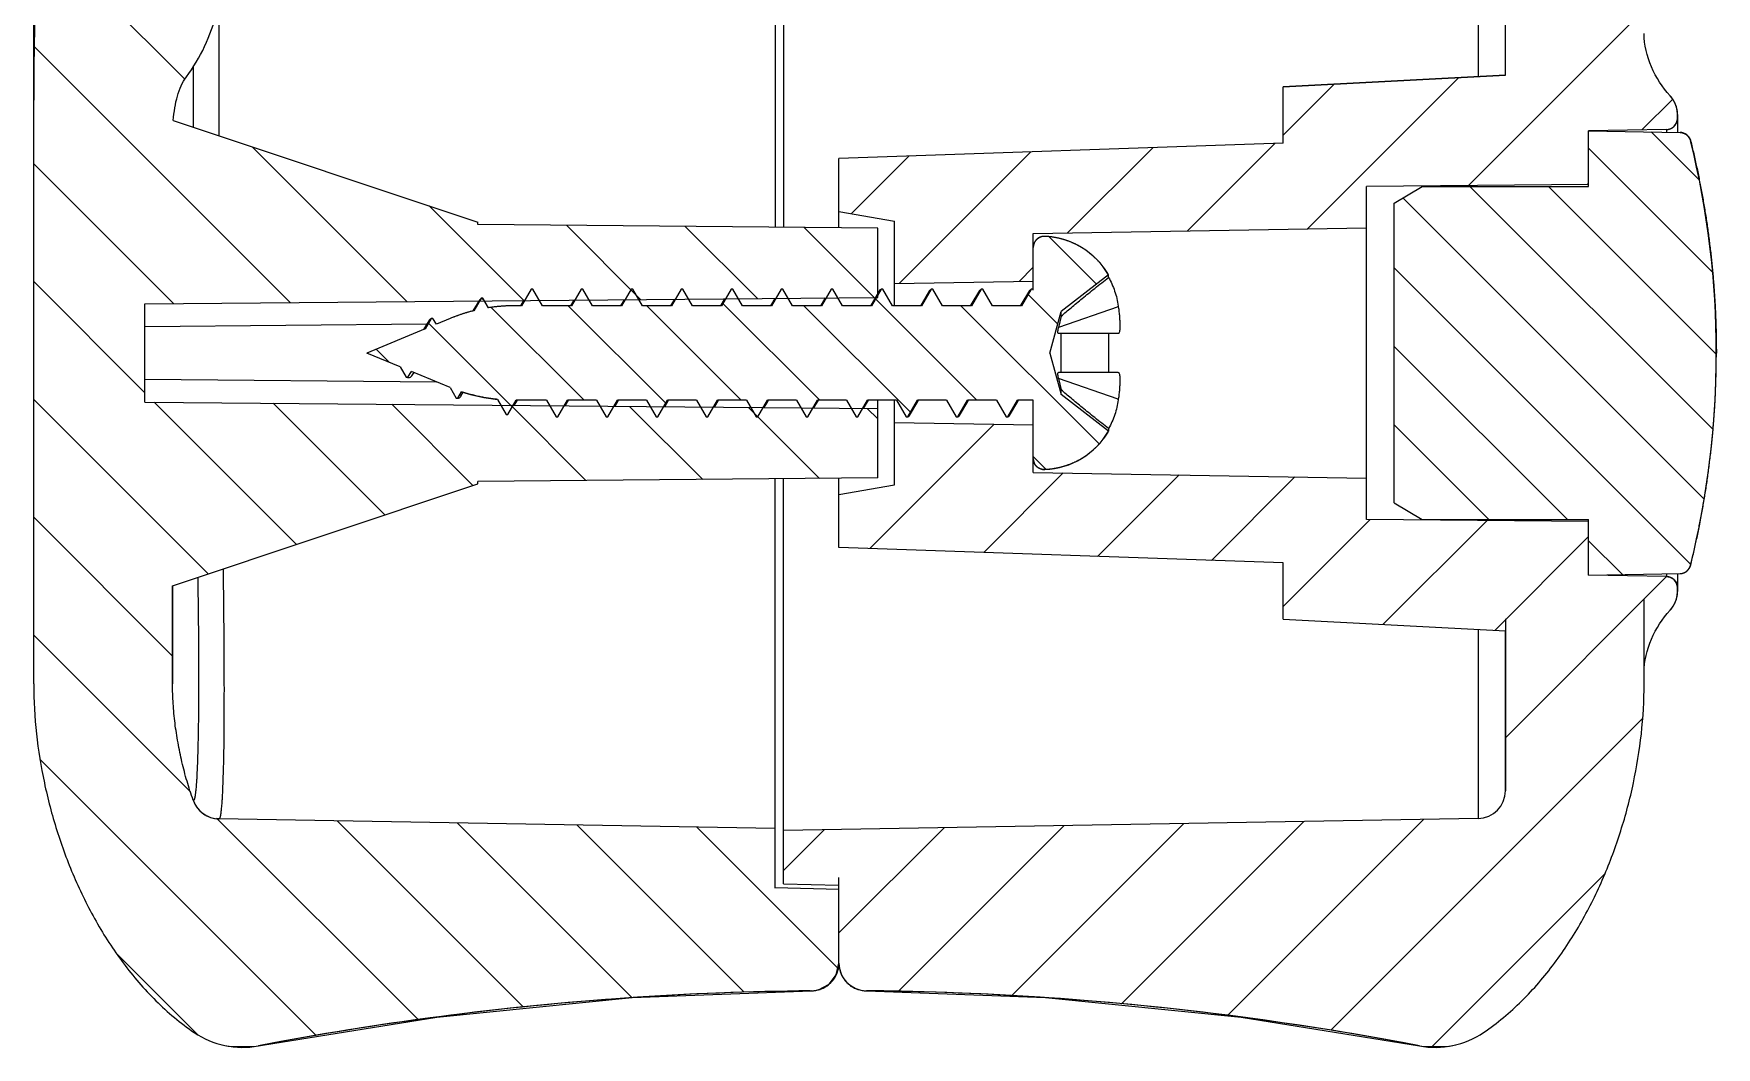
# Model space of a CAD drawing. Header units: millimetres. Extents: x 3219 to 3653, y 1046 to 1347.
# Drawn here: x 3364.43 to 3394.73, y 1162.53 to 1180.78 of the extents above; entities that cross this region are included whole.
import ezdxf

# ---------------------------------------------------------------- set-up
doc = ezdxf.new("R2010")
doc.units = ezdxf.units.MM

msp = doc.modelspace()

# ---------------------------------------------------------------- linework, layer by layer
at = {"color": 7, "linetype": 'Continuous'}
for p, q in [((3364.433, 1175.551), (3364.433, 1311.011)), ((3390.933, 1180.031), (3390.933, 1304.344)), ((3377.783, 1205.621), (3377.783, 1177.297)), ((3377.933, 1205.622), (3377.933, 1177.296)), ((3390.441, 1187.852), (3390.441, 1180.005)), ((3390.933, 1180.031), (3390.933, 1186.561)), ((3364.433, 1169.072), (3364.433, 1183.051)), ((3367.765, 1181.286), (3367.765, 1178.946)), ((3367.302, 1180.201), (3367.302, 1180.001)), ((3367.302, 1180.001), (3367.302, 1179.101)), ((3390.933, 1180.031), (3386.933, 1179.821)), ((3386.933, 1179.821), (3390.933, 1180.031)), ((3364.433, 1169.072), (3364.433, 1179.584)), ((3386.933, 1178.81), (3386.933, 1179.821)), ((3386.933, 1178.81), (3386.933, 1179.821)), ((3394.033, 1179.324), (3394.033, 1179.002)), ((3394.033, 1179.255), (3394.033, 1179.324)), ((3366.947, 1179.22), (3372.433, 1177.384)), ((3366.947, 1179.22), (3372.433, 1177.384)), ((3393.836, 1179.055), (3392.433, 1179.031)), ((3393.836, 1179.055), (3392.433, 1179.031)), ((3392.433, 1178.031), (3392.433, 1179.031)), ((3392.433, 1179.031), (3394.079, 1179.002)), ((3392.433, 1178.066), (3392.433, 1179.031)), ((3392.433, 1178.031), (3392.433, 1179.031)), ((3392.433, 1179.031), (3394.079, 1179.002)), ((3393.836, 1179.055), (3393.836, 1179.006)), ((3386.933, 1178.81), (3378.933, 1178.531)), ((3386.933, 1178.81), (3378.933, 1178.531)), ((3378.933, 1177.287), (3378.933, 1178.531)), ((3378.933, 1177.581), (3378.933, 1178.531)), ((3392.433, 1178.066), (3388.433, 1178.031)), ((3392.433, 1178.066), (3388.433, 1178.031)), ((3388.433, 1172.031), (3388.433, 1178.031)), ((3388.433, 1177.286), (3388.433, 1178.031)), ((3388.933, 1177.731), (3389.433, 1178.031)), ((3388.933, 1177.731), (3389.433, 1178.031)), ((3389.433, 1178.031), (3392.433, 1178.031)), ((3389.433, 1178.031), (3392.433, 1178.031)), ((3378.933, 1177.581), (3379.933, 1177.405)), ((3378.933, 1177.581), (3379.933, 1177.405)), ((3388.933, 1172.331), (3388.933, 1177.731)), ((3388.933, 1172.331), (3388.933, 1177.731)), ((3372.433, 1177.344), (3372.433, 1177.384)), ((3372.433, 1177.344), (3372.433, 1177.384)), ((3379.633, 1177.281), (3372.433, 1177.344)), ((3379.633, 1177.281), (3372.433, 1177.344)), ((3379.633, 1176.031), (3379.633, 1177.281)), ((3379.633, 1176.031), (3379.633, 1177.281)), ((3379.933, 1175.881), (3379.933, 1177.405)), ((3379.933, 1176.281), (3379.933, 1177.405)), ((3382.433, 1177.181), (3388.433, 1177.286)), ((3382.433, 1177.181), (3388.433, 1177.286)), ((3382.433, 1176.164), (3382.433, 1177.181)), ((3382.433, 1176.325), (3382.433, 1177.181)), ((3382.433, 1176.164), (3382.433, 1176.931)), ((3379.933, 1176.281), (3382.433, 1176.325)), ((3379.933, 1176.281), (3382.433, 1176.325)), ((3383.789, 1176.437), (3382.934, 1175.781)), ((3383.789, 1176.437), (3382.934, 1175.781)), ((3383.789, 1176.393), (3383.789, 1176.437)), ((3366.433, 1175.916), (3379.633, 1176.031)), ((3366.433, 1175.916), (3379.633, 1176.031)), ((3372.464, 1175.992), (3372.343, 1175.788)), ((3372.493, 1176.021), (3372.361, 1175.793)), ((3372.493, 1176.021), (3372.361, 1175.793)), ((3372.523, 1176.021), (3372.493, 1176.021)), ((3372.523, 1176.021), (3372.493, 1176.021)), ((3372.624, 1175.846), (3372.523, 1176.021)), ((3372.624, 1175.846), (3372.523, 1176.021)), ((3373.256, 1175.975), (3373.2, 1175.881)), ((3373.393, 1176.18), (3373.22, 1175.881)), ((3373.393, 1176.18), (3373.22, 1175.881)), ((3373.423, 1176.18), (3373.393, 1176.18)), ((3373.423, 1176.18), (3373.393, 1176.18)), ((3373.595, 1175.881), (3373.423, 1176.18)), ((3373.595, 1175.881), (3373.423, 1176.18)), ((3374.16, 1175.983), (3374.099, 1175.881)), ((3374.293, 1176.181), (3374.119, 1175.881)), ((3374.293, 1176.181), (3374.119, 1175.881)), ((3374.323, 1176.181), (3374.293, 1176.181)), ((3374.323, 1176.181), (3374.293, 1176.181)), ((3374.496, 1175.881), (3374.323, 1176.181)), ((3374.496, 1175.881), (3374.323, 1176.181)), ((3375.065, 1175.991), (3374.999, 1175.881)), ((3375.193, 1176.181), (3375.019, 1175.881)), ((3375.193, 1176.181), (3375.019, 1175.881)), ((3375.223, 1176.181), (3375.193, 1176.181)), ((3375.223, 1176.181), (3375.193, 1176.181)), ((3375.396, 1175.881), (3375.223, 1176.181)), ((3375.396, 1175.881), (3375.223, 1176.181)), ((3375.97, 1175.999), (3375.899, 1175.881)), ((3376.093, 1176.181), (3375.919, 1175.881)), ((3376.093, 1176.181), (3375.919, 1175.881)), ((3376.123, 1176.181), (3376.093, 1176.181)), ((3376.123, 1176.181), (3376.093, 1176.181)), ((3376.296, 1175.881), (3376.123, 1176.181)), ((3376.296, 1175.881), (3376.123, 1176.181)), ((3376.874, 1176.007), (3376.799, 1175.881)), ((3376.993, 1176.181), (3376.819, 1175.881)), ((3376.993, 1176.181), (3376.819, 1175.881)), ((3377.023, 1176.181), (3376.993, 1176.181)), ((3377.023, 1176.181), (3376.993, 1176.181)), ((3377.196, 1175.881), (3377.023, 1176.181)), ((3377.196, 1175.881), (3377.023, 1176.181)), ((3377.779, 1176.015), (3377.699, 1175.881)), ((3377.893, 1176.181), (3377.719, 1175.881)), ((3377.893, 1176.181), (3377.719, 1175.881)), ((3377.923, 1176.181), (3377.893, 1176.181)), ((3377.923, 1176.181), (3377.893, 1176.181)), ((3378.096, 1175.881), (3377.923, 1176.181)), ((3378.096, 1175.881), (3377.923, 1176.181)), ((3378.793, 1176.181), (3378.619, 1175.881)), ((3378.793, 1176.181), (3378.619, 1175.881)), ((3378.684, 1176.023), (3378.629, 1175.93)), ((3378.823, 1176.181), (3378.793, 1176.181)), ((3378.823, 1176.181), (3378.793, 1176.181)), ((3378.996, 1175.881), (3378.823, 1176.181)), ((3378.996, 1175.881), (3378.823, 1176.181)), ((3379.693, 1176.181), (3379.519, 1175.881)), ((3379.693, 1176.181), (3379.519, 1175.881)), ((3379.662, 1176.155), (3379.529, 1175.93)), ((3379.723, 1176.181), (3379.693, 1176.181)), ((3379.723, 1176.181), (3379.693, 1176.181)), ((3379.896, 1175.881), (3379.723, 1176.181)), ((3379.896, 1175.881), (3379.723, 1176.181)), ((3380.593, 1176.181), (3380.419, 1175.881)), ((3380.593, 1176.181), (3380.419, 1175.881)), ((3380.562, 1176.155), (3380.429, 1175.93)), ((3380.562, 1176.155), (3380.593, 1176.181)), ((3380.623, 1176.181), (3380.593, 1176.181)), ((3380.623, 1176.181), (3380.593, 1176.181)), ((3380.796, 1175.881), (3380.623, 1176.181)), ((3380.796, 1175.881), (3380.623, 1176.181)), ((3381.493, 1176.181), (3381.319, 1175.881)), ((3381.493, 1176.181), (3381.319, 1175.881)), ((3381.462, 1176.155), (3381.329, 1175.93)), ((3381.462, 1176.155), (3381.493, 1176.181)), ((3381.523, 1176.181), (3381.493, 1176.181)), ((3381.523, 1176.181), (3381.493, 1176.181)), ((3381.696, 1175.881), (3381.523, 1176.181)), ((3381.696, 1175.881), (3381.523, 1176.181)), ((3382.393, 1176.181), (3382.219, 1175.881)), ((3382.393, 1176.181), (3382.219, 1175.881)), ((3382.362, 1176.155), (3382.229, 1175.93)), ((3382.362, 1176.155), (3382.393, 1176.181)), ((3382.423, 1176.181), (3382.393, 1176.181)), ((3382.423, 1176.181), (3382.393, 1176.181)), ((3382.433, 1176.164), (3382.423, 1176.181)), ((3382.433, 1176.164), (3382.423, 1176.181)), ((3366.433, 1174.146), (3366.433, 1175.916)), ((3366.433, 1174.146), (3366.433, 1175.916)), ((3371.593, 1175.655), (3371.483, 1175.466)), ((3371.593, 1175.655), (3371.483, 1175.466)), ((3371.623, 1175.655), (3371.593, 1175.655)), ((3371.623, 1175.655), (3371.593, 1175.655)), ((3371.684, 1175.549), (3371.623, 1175.655)), ((3371.684, 1175.549), (3371.623, 1175.655)), ((3371.933, 1175.653), (3371.684, 1175.549)), ((3371.933, 1175.653), (3371.684, 1175.549)), ((3373.22, 1175.881), (3373.081, 1175.881)), ((3373.22, 1175.881), (3373.081, 1175.881)), ((3374.119, 1175.881), (3373.595, 1175.881)), ((3374.119, 1175.881), (3373.595, 1175.881)), ((3375.019, 1175.881), (3374.496, 1175.881)), ((3375.019, 1175.881), (3374.496, 1175.881)), ((3375.919, 1175.881), (3375.396, 1175.881)), ((3375.919, 1175.881), (3375.396, 1175.881)), ((3376.819, 1175.881), (3376.296, 1175.881)), ((3376.819, 1175.881), (3376.296, 1175.881)), ((3377.719, 1175.881), (3377.196, 1175.881)), ((3377.719, 1175.881), (3377.196, 1175.881)), ((3378.619, 1175.881), (3378.096, 1175.881)), ((3378.619, 1175.881), (3378.096, 1175.881)), ((3378.629, 1175.93), (3378.599, 1175.881)), ((3379.519, 1175.881), (3378.996, 1175.881)), ((3379.519, 1175.881), (3378.996, 1175.881)), ((3379.529, 1175.93), (3379.499, 1175.881)), ((3380.419, 1175.881), (3379.896, 1175.881)), ((3380.419, 1175.881), (3379.896, 1175.881)), ((3380.429, 1175.93), (3380.399, 1175.881)), ((3381.319, 1175.881), (3380.796, 1175.881)), ((3381.319, 1175.881), (3380.796, 1175.881)), ((3381.329, 1175.93), (3381.299, 1175.881)), ((3382.219, 1175.881), (3381.696, 1175.881)), ((3382.219, 1175.881), (3381.696, 1175.881)), ((3382.229, 1175.93), (3382.199, 1175.881)), ((3382.733, 1175.031), (3382.934, 1175.781)), ((3382.733, 1175.031), (3382.934, 1175.781)), ((3383.964, 1175.864), (3382.887, 1175.489)), ((3382.934, 1175.694), (3382.887, 1175.489)), ((3382.934, 1175.694), (3382.934, 1175.781)), ((3371.512, 1175.549), (3366.433, 1175.504)), ((3371.483, 1175.466), (3370.433, 1175.031)), ((3371.483, 1175.466), (3370.433, 1175.031)), ((3371.501, 1175.531), (3371.453, 1175.454)), ((3371.549, 1175.61), (3371.501, 1175.531)), ((3383.964, 1175.381), (3382.887, 1175.381)), ((3382.934, 1174.681), (3382.934, 1175.381)), ((3383.789, 1175.381), (3383.789, 1174.681)), ((3371.033, 1174.782), (3370.433, 1175.031)), ((3371.033, 1174.782), (3370.433, 1175.031)), ((3371.033, 1174.782), (3371.143, 1174.593)), ((3371.033, 1174.782), (3371.143, 1174.593)), ((3382.733, 1175.031), (3382.934, 1174.281)), ((3382.733, 1175.031), (3382.934, 1174.281)), ((3366.433, 1174.558), (3371.686, 1174.512)), ((3371.143, 1174.593), (3371.162, 1174.589)), ((3371.143, 1174.593), (3371.173, 1174.593)), ((3371.143, 1174.593), (3371.173, 1174.593)), ((3371.162, 1174.589), (3371.192, 1174.589)), ((3371.173, 1174.593), (3371.234, 1174.699)), ((3371.173, 1174.593), (3371.234, 1174.699)), ((3371.173, 1174.593), (3371.192, 1174.589)), ((3371.933, 1174.409), (3371.234, 1174.699)), ((3371.933, 1174.409), (3371.234, 1174.699)), ((3371.255, 1174.635), (3371.285, 1174.678)), ((3383.964, 1174.681), (3382.887, 1174.681)), ((3383.964, 1174.198), (3382.887, 1174.573)), ((3382.887, 1174.573), (3382.934, 1174.368)), ((3366.433, 1174.146), (3379.633, 1174.031)), ((3366.433, 1174.146), (3379.633, 1174.031)), ((3371.933, 1174.409), (3372.043, 1174.22)), ((3371.933, 1174.409), (3372.043, 1174.22)), ((3372.043, 1174.22), (3372.053, 1174.218)), ((3372.043, 1174.22), (3372.073, 1174.22)), ((3372.043, 1174.22), (3372.073, 1174.22)), ((3372.053, 1174.218), (3372.083, 1174.218)), ((3372.073, 1174.22), (3372.138, 1174.333)), ((3372.073, 1174.22), (3372.138, 1174.333)), ((3372.073, 1174.22), (3372.083, 1174.218)), ((3372.123, 1174.251), (3372.169, 1174.325)), ((3372.787, 1174.195), (3372.943, 1173.926)), ((3372.787, 1174.195), (3372.943, 1173.926)), ((3372.973, 1173.926), (3373.12, 1174.181)), ((3372.973, 1173.926), (3373.12, 1174.181)), ((3373.088, 1174.088), (3373.144, 1174.181)), ((3373.669, 1174.181), (3373.12, 1174.181)), ((3373.669, 1174.181), (3373.12, 1174.181)), ((3373.669, 1174.181), (3373.843, 1173.881)), ((3373.669, 1174.181), (3373.843, 1173.881)), ((3373.873, 1173.881), (3374.046, 1174.181)), ((3373.873, 1173.881), (3374.046, 1174.181)), ((3374.006, 1174.08), (3374.066, 1174.181)), ((3374.569, 1174.181), (3374.046, 1174.181)), ((3374.569, 1174.181), (3374.046, 1174.181)), ((3374.569, 1174.181), (3374.743, 1173.881)), ((3374.569, 1174.181), (3374.743, 1173.881)), ((3374.773, 1173.881), (3374.946, 1174.181)), ((3374.773, 1173.881), (3374.946, 1174.181)), ((3374.901, 1174.072), (3374.966, 1174.181)), ((3375.469, 1174.181), (3374.946, 1174.181)), ((3375.469, 1174.181), (3374.946, 1174.181)), ((3375.469, 1174.181), (3375.643, 1173.881)), ((3375.469, 1174.181), (3375.643, 1173.881)), ((3375.673, 1173.881), (3375.846, 1174.181)), ((3375.673, 1173.881), (3375.846, 1174.181)), ((3375.796, 1174.064), (3375.866, 1174.181)), ((3376.369, 1174.181), (3375.846, 1174.181)), ((3376.369, 1174.181), (3375.846, 1174.181)), ((3376.369, 1174.181), (3376.543, 1173.881)), ((3376.369, 1174.181), (3376.543, 1173.881)), ((3376.573, 1173.881), (3376.746, 1174.181)), ((3376.573, 1173.881), (3376.746, 1174.181)), ((3376.692, 1174.057), (3376.766, 1174.181)), ((3377.269, 1174.181), (3376.746, 1174.181)), ((3377.269, 1174.181), (3376.746, 1174.181)), ((3377.269, 1174.181), (3377.443, 1173.881)), ((3377.269, 1174.181), (3377.443, 1173.881)), ((3377.473, 1173.881), (3377.646, 1174.181)), ((3377.473, 1173.881), (3377.646, 1174.181)), ((3377.587, 1174.049), (3377.635, 1174.13)), ((3377.635, 1174.13), (3377.666, 1174.181)), ((3378.169, 1174.181), (3377.646, 1174.181)), ((3378.169, 1174.181), (3377.646, 1174.181)), ((3378.169, 1174.181), (3378.343, 1173.881)), ((3378.169, 1174.181), (3378.343, 1173.881)), ((3378.373, 1173.881), (3378.546, 1174.181)), ((3378.373, 1173.881), (3378.546, 1174.181)), ((3378.483, 1174.041), (3378.566, 1174.181)), ((3379.069, 1174.181), (3378.546, 1174.181)), ((3379.069, 1174.181), (3378.546, 1174.181)), ((3379.069, 1174.181), (3379.243, 1173.881)), ((3379.069, 1174.181), (3379.243, 1173.881)), ((3379.273, 1173.881), (3379.446, 1174.181)), ((3379.273, 1173.881), (3379.446, 1174.181)), ((3379.378, 1174.033), (3379.466, 1174.181)), ((3379.969, 1174.181), (3379.446, 1174.181)), ((3379.969, 1174.181), (3379.446, 1174.181)), ((3379.633, 1172.781), (3379.633, 1174.181)), ((3379.933, 1172.657), (3379.933, 1174.181)), ((3379.969, 1174.181), (3380.143, 1173.881)), ((3379.969, 1174.181), (3380.143, 1173.881)), ((3380.173, 1173.881), (3380.346, 1174.181)), ((3380.173, 1173.881), (3380.346, 1174.181)), ((3380.203, 1173.907), (3380.335, 1174.13)), ((3380.335, 1174.13), (3380.366, 1174.181)), ((3380.869, 1174.181), (3380.346, 1174.181)), ((3380.869, 1174.181), (3380.346, 1174.181)), ((3380.869, 1174.181), (3381.043, 1173.881)), ((3380.869, 1174.181), (3381.043, 1173.881)), ((3381.073, 1173.881), (3381.246, 1174.181)), ((3381.073, 1173.881), (3381.246, 1174.181)), ((3381.103, 1173.907), (3381.235, 1174.13)), ((3381.235, 1174.13), (3381.266, 1174.181)), ((3381.769, 1174.181), (3381.246, 1174.181)), ((3381.769, 1174.181), (3381.246, 1174.181)), ((3381.769, 1174.181), (3381.943, 1173.881)), ((3381.769, 1174.181), (3381.943, 1173.881)), ((3381.973, 1173.881), (3382.146, 1174.181)), ((3381.973, 1173.881), (3382.146, 1174.181)), ((3382.003, 1173.907), (3382.135, 1174.13)), ((3382.135, 1174.13), (3382.166, 1174.181)), ((3382.433, 1174.181), (3382.146, 1174.181)), ((3382.433, 1174.181), (3382.146, 1174.181)), ((3382.433, 1172.881), (3382.433, 1174.181)), ((3382.433, 1173.131), (3382.433, 1174.181)), ((3382.934, 1174.281), (3382.934, 1174.368)), ((3383.789, 1173.625), (3382.934, 1174.281)), ((3383.789, 1173.625), (3382.934, 1174.281)), ((3372.943, 1173.926), (3372.973, 1173.926)), ((3372.943, 1173.926), (3372.973, 1173.926)), ((3373.843, 1173.881), (3373.873, 1173.881)), ((3373.843, 1173.881), (3373.873, 1173.881)), ((3374.743, 1173.881), (3374.773, 1173.881)), ((3374.743, 1173.881), (3374.773, 1173.881)), ((3375.643, 1173.881), (3375.673, 1173.881)), ((3375.643, 1173.881), (3375.673, 1173.881)), ((3376.543, 1173.881), (3376.573, 1173.881)), ((3376.543, 1173.881), (3376.573, 1173.881)), ((3377.443, 1173.881), (3377.473, 1173.881)), ((3377.443, 1173.881), (3377.473, 1173.881)), ((3378.343, 1173.881), (3378.373, 1173.881)), ((3378.343, 1173.881), (3378.373, 1173.881)), ((3379.243, 1173.881), (3379.273, 1173.881)), ((3379.243, 1173.881), (3379.273, 1173.881)), ((3379.633, 1172.781), (3379.633, 1174.031)), ((3380.143, 1173.881), (3380.173, 1173.881)), ((3380.143, 1173.881), (3380.173, 1173.881)), ((3380.173, 1173.881), (3380.203, 1173.907)), ((3381.043, 1173.881), (3381.073, 1173.881)), ((3381.043, 1173.881), (3381.073, 1173.881)), ((3381.073, 1173.881), (3381.103, 1173.907)), ((3381.943, 1173.881), (3381.973, 1173.881)), ((3381.943, 1173.881), (3381.973, 1173.881)), ((3381.973, 1173.881), (3382.003, 1173.907)), ((3379.933, 1173.781), (3382.433, 1173.737)), ((3379.933, 1173.781), (3382.433, 1173.737)), ((3379.933, 1172.657), (3379.933, 1173.781)), ((3382.433, 1172.881), (3382.433, 1173.737)), ((3383.789, 1173.669), (3383.789, 1173.625)), ((3366.933, 1170.837), (3372.433, 1172.678)), ((3366.933, 1170.837), (3372.433, 1172.678)), ((3379.633, 1172.781), (3372.433, 1172.718)), ((3379.633, 1172.781), (3372.433, 1172.718)), ((3372.433, 1172.678), (3372.433, 1172.718)), ((3372.433, 1172.678), (3372.433, 1172.718)), ((3377.783, 1165.398), (3377.783, 1172.765)), ((3377.933, 1165.474), (3377.933, 1172.766)), ((3378.933, 1171.531), (3378.933, 1172.775)), ((3378.933, 1172.481), (3379.933, 1172.657)), ((3378.933, 1172.481), (3379.933, 1172.657)), ((3382.433, 1172.881), (3388.433, 1172.776)), ((3382.433, 1172.881), (3388.433, 1172.776)), ((3388.433, 1172.031), (3388.433, 1172.776)), ((3378.933, 1171.531), (3378.933, 1172.481)), ((3388.933, 1172.331), (3389.433, 1172.031)), ((3388.933, 1172.331), (3389.433, 1172.031)), ((3392.433, 1171.996), (3388.433, 1172.031)), ((3392.433, 1171.996), (3388.433, 1172.031)), ((3389.433, 1172.031), (3392.433, 1172.031)), ((3389.433, 1172.031), (3392.433, 1172.031)), ((3392.433, 1171.031), (3392.433, 1172.031)), ((3392.433, 1171.031), (3392.433, 1172.031)), ((3392.433, 1171.031), (3392.433, 1171.996)), ((3386.933, 1171.252), (3378.933, 1171.531)), ((3386.933, 1171.252), (3378.933, 1171.531)), ((3386.933, 1170.241), (3386.933, 1171.252)), ((3386.933, 1170.241), (3386.933, 1171.252)), ((3366.933, 1170.837), (3366.933, 1169.072)), ((3366.933, 1169.072), (3366.933, 1170.837)), ((3392.433, 1171.031), (3394.079, 1171.06)), ((3392.433, 1171.031), (3394.079, 1171.06)), ((3393.836, 1171.006), (3392.433, 1171.031)), ((3393.836, 1171.006), (3392.433, 1171.031)), ((3393.836, 1171.055), (3393.836, 1171.006)), ((3394.033, 1171.06), (3394.033, 1170.738)), ((3394.033, 1170.738), (3394.033, 1170.807)), ((3393.433, 1169.072), (3393.433, 1170.603)), ((3386.933, 1170.241), (3390.933, 1170.031)), ((3386.933, 1170.241), (3390.933, 1170.031)), ((3390.933, 1170.246), (3390.933, 1167.15)), ((3390.441, 1170.057), (3390.441, 1166.65)), ((3390.933, 1167.15), (3390.933, 1170.031)), ((3393.433, 1169.072), (3393.433, 1169.281)), ((3367.769, 1166.644), (3367.727, 1166.647)), ((3377.783, 1166.469), (3367.768, 1166.644)), ((3377.783, 1166.469), (3367.768, 1166.644)), ((3390.441, 1166.65), (3377.933, 1166.432)), ((3390.441, 1166.65), (3377.933, 1166.432)), ((3377.783, 1165.399), (3377.783, 1166.469)), ((3377.933, 1165.475), (3377.933, 1166.432)), ((3378.933, 1165.369), (3377.783, 1165.399)), ((3378.933, 1165.369), (3377.783, 1165.399)), ((3377.933, 1165.475), (3378.933, 1165.449)), ((3377.933, 1165.475), (3378.933, 1165.449)), ((3378.933, 1164.047), (3378.933, 1165.588)), ((3378.933, 1164.047), (3378.933, 1165.449)), ((3378.933, 1164.047), (3378.933, 1165.369)), ((3378.755, 1163.664), (3378.886, 1163.836)), ((3378.886, 1163.836), (3378.933, 1164.047)), ((3375.21, 1163.424), (3378.437, 1163.547)), ((3378.413, 1163.547), (3378.437, 1163.547)), ((3378.437, 1163.547), (3378.563, 1163.564)), ((3378.563, 1163.564), (3378.755, 1163.664)), ((3379.428, 1163.547), (3379.452, 1163.547)), ((3379.428, 1163.547), (3382.654, 1163.424)), ((3371.691, 1163.075), (3375.21, 1163.424)), ((3382.654, 1163.424), (3386.174, 1163.075)), ((3368.403, 1162.544), (3371.691, 1163.075)), ((3386.174, 1163.075), (3389.386, 1162.557)), ((3367.823, 1162.574), (3367.935, 1162.55)), ((3367.935, 1162.55), (3368.403, 1162.544)), ((3368.479, 1162.557), (3368.479, 1162.557)), ((3389.386, 1162.557), (3389.386, 1162.557)), ((3389.386, 1162.557), (3389.432, 1162.549)), ((3389.432, 1162.549), (3389.9, 1162.546)), ((3389.9, 1162.546), (3390.042, 1162.574))]:
    msp.add_line(p, q, dxfattribs=at)
at = {"color": 2, "linetype": 'Continuous'}
for p, q in [((3364.495, 1182.617), (3367.153, 1179.959)), ((3390.269, 1178.047), (3393.433, 1181.211)), ((3364.442, 1180.549), (3369.052, 1175.939)), ((3387.368, 1177.267), (3390.087, 1179.987)), ((3386.933, 1178.953), (3387.849, 1179.869)), ((3393.391, 1179.048), (3393.947, 1179.604)), ((3393.557, 1179.011), (3394.427, 1178.141)), ((3368.368, 1178.745), (3371.155, 1175.957)), ((3383.05, 1177.192), (3384.586, 1178.728)), ((3385.209, 1177.229), (3386.785, 1178.805)), ((3392.433, 1178.721), (3394.666, 1176.488)), ((3364.433, 1178.437), (3366.949, 1175.92)), ((3379.157, 1177.541), (3380.19, 1178.575)), ((3380.019, 1176.282), (3382.388, 1178.652)), ((3392.409, 1178.066), (3392.433, 1178.089)), ((3389.087, 1177.824), (3394.514, 1172.397)), ((3390.294, 1178.031), (3394.673, 1173.652)), ((3391.709, 1178.031), (3394.733, 1175.007)), ((3371.556, 1177.678), (3373.258, 1175.975)), ((3374.025, 1177.33), (3375.361, 1175.994)), ((3376.165, 1177.311), (3377.464, 1176.012)), ((3378.305, 1177.293), (3379.567, 1176.03)), ((3382.714, 1177.126), (3383.57, 1176.27)), ((3382.178, 1176.32), (3382.433, 1176.575)), ((3388.933, 1176.564), (3394.273, 1171.224)), ((3364.433, 1176.316), (3366.433, 1174.316)), ((3372.505, 1176.021), (3372.547, 1175.98)), ((3375.186, 1176.169), (3375.289, 1176.066)), ((3379.591, 1176.006), (3381.416, 1174.181)), ((3382.338, 1176.087), (3382.873, 1175.553)), ((3372.673, 1175.853), (3374.345, 1174.181)), ((3374.06, 1175.881), (3375.814, 1174.126)), ((3375.474, 1175.881), (3377.174, 1174.181)), ((3376.844, 1175.924), (3378.588, 1174.181)), ((3378.302, 1175.881), (3380.22, 1173.963)), ((3381.131, 1175.881), (3383.619, 1173.393)), ((3371.543, 1175.569), (3373.051, 1174.061)), ((3370.598, 1175.1), (3370.833, 1174.865)), ((3388.933, 1175.15), (3392.052, 1172.031)), ((3364.433, 1174.194), (3367.575, 1171.052)), ((3366.603, 1174.145), (3369.164, 1171.584)), ((3368.743, 1174.126), (3370.754, 1172.116)), ((3370.883, 1174.107), (3372.343, 1172.648)), ((3373.023, 1174.089), (3374.377, 1172.735)), ((3375.163, 1174.07), (3376.48, 1172.753)), ((3377.303, 1174.051), (3378.583, 1172.772)), ((3377.4, 1173.955), (3377.473, 1173.882)), ((3379.443, 1174.033), (3379.633, 1173.844)), ((3379.491, 1171.511), (3381.729, 1173.75)), ((3388.933, 1173.736), (3390.637, 1172.031)), ((3382.433, 1173.165), (3382.665, 1172.932)), ((3381.541, 1171.44), (3382.972, 1172.872)), ((3383.59, 1171.368), (3385.057, 1172.835)), ((3385.64, 1171.297), (3387.142, 1172.799)), ((3364.433, 1172.073), (3366.933, 1169.573)), ((3386.933, 1170.468), (3388.495, 1172.03)), ((3388.732, 1170.146), (3390.598, 1172.012)), ((3390.748, 1170.041), (3392.433, 1171.725)), ((3392.433, 1171.65), (3393.041, 1171.042)), ((3390.933, 1168.104), (3393.835, 1171.006)), ((3364.433, 1169.952), (3367.254, 1167.13)), ((3387.788, 1162.839), (3393.409, 1168.459)), ((3364.546, 1167.717), (3369.518, 1162.745)), ((3367.739, 1166.646), (3371.355, 1163.03)), ((3369.899, 1166.607), (3373.248, 1163.257)), ((3372.058, 1166.569), (3375.203, 1163.424)), ((3382.048, 1163.462), (3385.144, 1166.558)), ((3384.023, 1163.315), (3387.303, 1166.595)), ((3385.935, 1163.106), (3389.462, 1166.633)), ((3374.217, 1166.532), (3377.225, 1163.523)), ((3376.376, 1166.494), (3378.922, 1163.947)), ((3377.933, 1165.711), (3378.667, 1166.445)), ((3378.933, 1164.589), (3380.826, 1166.482)), ((3380.003, 1163.539), (3382.985, 1166.52)), ((3389.602, 1162.531), (3392.729, 1165.658)), ((3365.917, 1164.224), (3367.384, 1162.758))]:
    msp.add_line(p, q, dxfattribs=at)
at = {"color": 7, "linetype": 'Continuous'}
for centre, radius, start, end in [((3393.533, 1179.324), 0.5, 0.0046, 42.7512), ((3393.833, 1179.255), 0.2, 271, 360), ((3394.076, 1178.802), 0.2, 13.8171, 89), ((3378.741, 1175.031), 15.991, 346.1829, 13.8171), ((3382.633, 1176.931), 0.2, 87.4309, 180), ((3382.579, 1175.732), 1.4, 30.2199, 87.4309), ((3373.081, 1172.881), 3, 103.8973, 112.5), ((3373.081, 1172.881), 3, 90, 98.7724), ((3378.033, 1175.031), 5.99, 7.9965, 8.1127), ((3373.081, 1177.181), 3, 251.6677, 264.3644), ((3378.033, 1175.031), 5.99, 351.8873, 352.0035), ((3382.579, 1174.33), 1.4, 272.5691, 329.7801), ((3382.633, 1173.131), 0.2, 180, 272.5691), ((3394.076, 1171.26), 0.2, 271, 346.1829), ((3393.833, 1170.807), 0.2, 0, 89), ((3393.533, 1170.738), 0.5, 317.2473, 359.9934), ((3367.777, 1167.144), 0.5, 199.3911, 251.6713), ((3367.777, 1167.144), 0.5, 199.3919, 269.0009), ((3390.433, 1167.15), 0.5, 271, 0), ((3390.433, 1167.15), 0.5, 271, 0), ((3367.777, 1167.146), 0.502, 251.7075, 264.2213), ((3367.77, 1166.658), 0.0143, 267.8816, 271.0378), ((3378.433, 1164.047), 0.5, 270.5126, 359.9999), ((3378.434, 1164.046), 0.499, 328.2424, 336.3058), ((3378.432, 1164.047), 0.501, 336.3283, 359.983), ((3379.433, 1164.047), 0.5, 180, 269.4874), ((3379.433, 1164.047), 0.501, 180.0168, 203.6852), ((3379.433, 1164.047), 0.5, 180, 269.4874), ((3379.431, 1164.046), 0.499, 203.7078, 211.7803), ((3378.938, 1107.953), 55.596, 90.5158, 100.8431), ((3378.936, 1108.027), 55.522, 90.5399, 93.9027), ((3378.432, 1164.05), 0.503, 270.5851, 288.581), ((3378.434, 1164.043), 0.496, 288.5661, 303.1922), ((3378.432, 1164.048), 0.502, 303.1502, 312.463), ((3378.433, 1164.046), 0.499, 312.4742, 328.2856), ((3379.432, 1164.046), 0.499, 211.7371, 227.5538), ((3379.434, 1164.048), 0.502, 227.565, 236.8856), ((3379.431, 1164.043), 0.496, 236.8438, 251.4778), ((3379.433, 1164.05), 0.503, 251.4622, 269.415), ((3378.928, 1107.953), 55.597, 79.1569, 89.4842), ((3378.931, 1108.061), 55.488, 86.0976, 89.4623), ((3378.946, 1107.861), 55.688, 93.9008, 97.4426), ((3378.917, 1107.862), 55.688, 82.5551, 86.0973), ((3378.921, 1108.056), 55.492, 97.4429, 100.8458), ((3378.94, 1108.023), 55.525, 79.1563, 82.557), ((3368.19, 1164.064), 1.535, 235.6136, 280.8462), ((3368.19, 1164.064), 1.535, 235.6139, 280.8461), ((3389.675, 1164.064), 1.535, 259.1538, 304.3862), ((3389.675, 1164.064), 1.535, 259.1539, 304.3861)]:
    msp.add_arc(centre, radius, start, end, dxfattribs=at)
for points, start_tangent, end_tangent in [([(3364.499, 1183.051), (3364.493, 1182.446), (3364.479, 1181.913), (3364.465, 1181.429), (3364.452, 1180.97), (3364.441, 1180.512), (3364.435, 1180.049), (3364.433, 1179.584)], (0, -1), (0, -1)), ([(3364.499, 1183.051), (3364.493, 1182.446), (3364.479, 1181.913), (3364.465, 1181.429), (3364.452, 1180.97), (3364.441, 1180.512), (3364.435, 1180.049), (3364.433, 1179.584)], (0, -1), (0, -1)), ([(3367.182, 1180.001), (3367.511, 1180.552), (3367.738, 1181.167), (3367.877, 1181.802), (3367.949, 1182.436), (3367.971, 1183.051)], (0.601492, 0.798879), (0, 1)), ([(3367.182, 1180.001), (3367.511, 1180.552), (3367.738, 1181.167), (3367.877, 1181.802), (3367.949, 1182.436), (3367.971, 1183.051)], (0.601492, 0.798879), (0, 1)), ([(3393.9, 1179.664), (3393.433, 1180.781)], (-0.678769, 0.734352), (-0.000001, 1)), ([(3393.9, 1179.664), (3393.433, 1180.781)], (-0.678769, 0.734352), (-0.000001, 1)), ([(3366.947, 1179.22), (3366.975, 1179.447), (3367.022, 1179.657), (3367.089, 1179.842), (3367.182, 1180.001)], (0.084857, 0.996393), (0.601492, 0.798879)), ([(3366.947, 1179.22), (3366.975, 1179.447), (3367.022, 1179.657), (3367.089, 1179.842), (3367.182, 1180.001)], (0.084857, 0.996393), (0.601492, 0.798879)), ([(3394.033, 1179.324), (3394.033, 1179.33), (3394.032, 1179.336), (3394.032, 1179.342), (3394.032, 1179.347), (3394.032, 1179.353), (3394.031, 1179.359), (3394.031, 1179.365), (3394.03, 1179.37), (3394.03, 1179.376), (3394.029, 1179.382), (3394.029, 1179.388), (3394.028, 1179.393), (3394.027, 1179.399), (3394.026, 1179.405), (3394.025, 1179.411), (3394.024, 1179.416), (3394.023, 1179.422), (3394.022, 1179.428), (3394.02, 1179.434), (3394.019, 1179.439), (3394.018, 1179.445), (3394.016, 1179.451), (3394.015, 1179.456), (3394.013, 1179.462), (3394.012, 1179.468), (3394.01, 1179.473), (3394.008, 1179.479), (3394.006, 1179.484), (3394.004, 1179.49), (3394.002, 1179.496), (3394, 1179.501), (3393.998, 1179.507), (3393.996, 1179.512), (3393.994, 1179.518), (3393.991, 1179.523), (3393.989, 1179.528), (3393.987, 1179.534), (3393.984, 1179.539), (3393.982, 1179.544), (3393.979, 1179.55), (3393.976, 1179.555), (3393.974, 1179.56), (3393.971, 1179.565), (3393.968, 1179.57), (3393.965, 1179.575), (3393.962, 1179.581), (3393.959, 1179.586), (3393.956, 1179.591), (3393.953, 1179.595), (3393.95, 1179.6), (3393.946, 1179.605), (3393.943, 1179.61), (3393.94, 1179.615), (3393.936, 1179.619), (3393.933, 1179.624), (3393.929, 1179.629), (3393.926, 1179.633), (3393.922, 1179.638), (3393.919, 1179.642), (3393.915, 1179.647), (3393.911, 1179.651), (3393.907, 1179.655), (3393.904, 1179.66), (3393.9, 1179.664)], (-0.000079, 1), (-0.678816, 0.734309)), ([(3393.836, 1179.055), (3393.84, 1179.056), (3393.845, 1179.056), (3393.849, 1179.056), (3393.854, 1179.057), (3393.858, 1179.057), (3393.863, 1179.058), (3393.867, 1179.059), (3393.872, 1179.059), (3393.877, 1179.06), (3393.881, 1179.061), (3393.886, 1179.063), (3393.89, 1179.064), (3393.895, 1179.065), (3393.9, 1179.067), (3393.904, 1179.069), (3393.909, 1179.07), (3393.913, 1179.072), (3393.918, 1179.074), (3393.922, 1179.077), (3393.927, 1179.079), (3393.931, 1179.081), (3393.935, 1179.084), (3393.94, 1179.087), (3393.944, 1179.089), (3393.948, 1179.092), (3393.952, 1179.095), (3393.956, 1179.098), (3393.96, 1179.101), (3393.964, 1179.105), (3393.968, 1179.108), (3393.972, 1179.112), (3393.975, 1179.115), (3393.979, 1179.119), (3393.982, 1179.123), (3393.986, 1179.127), (3393.989, 1179.131), (3393.992, 1179.135), (3393.995, 1179.139), (3393.998, 1179.143), (3394.001, 1179.147), (3394.003, 1179.151), (3394.006, 1179.156), (3394.008, 1179.16), (3394.011, 1179.164), (3394.013, 1179.169), (3394.015, 1179.173), (3394.017, 1179.178), (3394.019, 1179.183), (3394.021, 1179.187), (3394.022, 1179.192), (3394.024, 1179.196), (3394.025, 1179.201), (3394.026, 1179.206), (3394.027, 1179.21), (3394.028, 1179.215), (3394.029, 1179.219), (3394.03, 1179.224), (3394.031, 1179.229), (3394.031, 1179.233), (3394.032, 1179.238), (3394.032, 1179.242), (3394.032, 1179.247), (3394.033, 1179.251), (3394.033, 1179.255)], (0.999848, 0.017452), (0, 1)), ([(3394.079, 1179.002), (3394.083, 1179.002), (3394.087, 1179.002), (3394.091, 1179.002), (3394.095, 1179.001), (3394.098, 1179.001), (3394.102, 1179), (3394.106, 1179), (3394.11, 1178.999), (3394.114, 1178.999), (3394.118, 1178.998), (3394.122, 1178.997), (3394.126, 1178.996), (3394.13, 1178.995), (3394.134, 1178.994), (3394.138, 1178.992), (3394.142, 1178.991), (3394.146, 1178.99), (3394.149, 1178.988), (3394.153, 1178.987), (3394.157, 1178.985), (3394.161, 1178.983), (3394.165, 1178.981), (3394.168, 1178.979), (3394.172, 1178.977), (3394.176, 1178.975), (3394.179, 1178.973), (3394.183, 1178.971), (3394.187, 1178.969), (3394.19, 1178.966), (3394.194, 1178.964), (3394.197, 1178.961), (3394.2, 1178.959), (3394.204, 1178.956), (3394.207, 1178.953), (3394.21, 1178.95), (3394.213, 1178.947), (3394.216, 1178.944), (3394.219, 1178.941), (3394.222, 1178.938), (3394.225, 1178.935), (3394.228, 1178.932), (3394.23, 1178.929), (3394.233, 1178.926), (3394.236, 1178.922), (3394.238, 1178.919), (3394.24, 1178.915), (3394.243, 1178.912), (3394.245, 1178.909), (3394.247, 1178.905), (3394.249, 1178.901), (3394.251, 1178.898), (3394.253, 1178.894), (3394.255, 1178.891), (3394.257, 1178.887), (3394.258, 1178.883), (3394.26, 1178.88), (3394.262, 1178.876), (3394.263, 1178.872), (3394.264, 1178.869), (3394.266, 1178.865), (3394.267, 1178.861), (3394.268, 1178.857), (3394.269, 1178.854), (3394.27, 1178.85)], (0.999848, -0.017452), (0.238823, -0.971063)), ([(3394.27, 1178.85), (3394.298, 1178.733), (3394.326, 1178.616), (3394.352, 1178.499), (3394.378, 1178.381), (3394.403, 1178.263), (3394.426, 1178.145), (3394.449, 1178.027), (3394.472, 1177.908), (3394.493, 1177.79), (3394.513, 1177.671), (3394.533, 1177.552), (3394.551, 1177.433), (3394.569, 1177.313), (3394.586, 1177.194), (3394.601, 1177.074), (3394.616, 1176.954), (3394.631, 1176.835), (3394.644, 1176.715), (3394.656, 1176.595), (3394.667, 1176.475), (3394.678, 1176.354), (3394.687, 1176.234), (3394.696, 1176.114), (3394.704, 1175.994), (3394.71, 1175.873), (3394.716, 1175.753), (3394.721, 1175.633), (3394.725, 1175.512), (3394.728, 1175.392), (3394.731, 1175.272), (3394.732, 1175.151), (3394.733, 1175.031)], (0.238823, -0.971063), (0, -1)), ([(3382.642, 1177.131), (3382.637, 1177.131), (3382.632, 1177.131), (3382.628, 1177.131), (3382.623, 1177.131), (3382.618, 1177.131), (3382.614, 1177.13), (3382.609, 1177.13), (3382.604, 1177.129), (3382.599, 1177.128), (3382.595, 1177.128), (3382.59, 1177.127), (3382.585, 1177.125), (3382.58, 1177.124), (3382.575, 1177.123), (3382.57, 1177.121), (3382.566, 1177.12), (3382.561, 1177.118), (3382.556, 1177.116), (3382.551, 1177.114), (3382.546, 1177.112), (3382.542, 1177.109), (3382.537, 1177.107), (3382.533, 1177.104), (3382.528, 1177.102), (3382.524, 1177.099), (3382.519, 1177.096), (3382.515, 1177.093), (3382.511, 1177.09), (3382.506, 1177.086), (3382.502, 1177.083), (3382.498, 1177.079), (3382.494, 1177.076), (3382.491, 1177.072), (3382.487, 1177.068), (3382.483, 1177.064), (3382.48, 1177.06), (3382.476, 1177.056), (3382.473, 1177.052), (3382.47, 1177.048), (3382.467, 1177.043), (3382.464, 1177.039), (3382.461, 1177.034), (3382.459, 1177.03), (3382.456, 1177.025), (3382.454, 1177.021), (3382.451, 1177.016), (3382.449, 1177.011), (3382.447, 1177.007), (3382.445, 1177.002), (3382.444, 1176.997), (3382.442, 1176.992), (3382.441, 1176.988), (3382.439, 1176.983), (3382.438, 1176.978), (3382.437, 1176.973), (3382.436, 1176.968), (3382.435, 1176.964), (3382.434, 1176.959), (3382.434, 1176.954), (3382.433, 1176.95), (3382.433, 1176.945), (3382.433, 1176.94), (3382.433, 1176.936), (3382.433, 1176.931)], (-0.998995, 0.044825), (0, -1)), ([(3383.789, 1176.437), (3383.778, 1176.455), (3383.767, 1176.473), (3383.755, 1176.491), (3383.744, 1176.509), (3383.732, 1176.526), (3383.72, 1176.544), (3383.707, 1176.561), (3383.694, 1176.578), (3383.681, 1176.595), (3383.668, 1176.612), (3383.654, 1176.629), (3383.64, 1176.646), (3383.626, 1176.662), (3383.611, 1176.678), (3383.596, 1176.694), (3383.581, 1176.71), (3383.565, 1176.726), (3383.55, 1176.741), (3383.534, 1176.756), (3383.517, 1176.771), (3383.501, 1176.786), (3383.484, 1176.8), (3383.467, 1176.815), (3383.45, 1176.829), (3383.432, 1176.842), (3383.414, 1176.856), (3383.396, 1176.869), (3383.378, 1176.882), (3383.36, 1176.894), (3383.341, 1176.907), (3383.322, 1176.919), (3383.303, 1176.93), (3383.284, 1176.942), (3383.265, 1176.953), (3383.245, 1176.963), (3383.226, 1176.974), (3383.206, 1176.984), (3383.186, 1176.994), (3383.166, 1177.003), (3383.146, 1177.013), (3383.125, 1177.021), (3383.105, 1177.03), (3383.084, 1177.038), (3383.063, 1177.046), (3383.043, 1177.053), (3383.022, 1177.06), (3383.001, 1177.067), (3382.98, 1177.074), (3382.959, 1177.08), (3382.938, 1177.086), (3382.916, 1177.091), (3382.895, 1177.096), (3382.874, 1177.101), (3382.853, 1177.105), (3382.832, 1177.109), (3382.81, 1177.113), (3382.789, 1177.116), (3382.768, 1177.12), (3382.747, 1177.122), (3382.726, 1177.125), (3382.705, 1177.127), (3382.683, 1177.128), (3382.662, 1177.13), (3382.642, 1177.131)], (-0.50332, 0.8641), (-0.998995, 0.044825)), ([(3382.934, 1175.694), (3383.113, 1175.847), (3383.315, 1176.013), (3383.54, 1176.195), (3383.789, 1176.393)], (0.755343, 0.655329), (0.783818, 0.620991)), ([(3383.789, 1176.393), (3383.848, 1176.274), (3383.898, 1176.146), (3383.937, 1176.012), (3383.962, 1175.876)], (0.491349, -0.870963), (0.141121, -0.989992)), ([(3379.662, 1176.155), (3379.667, 1176.163), (3379.693, 1176.181)], (0.532863, 0.846201), (1, 0)), ([(3371.549, 1175.61), (3371.563, 1175.63), (3371.593, 1175.655)], (0.519946, 0.854199), (0.92388, 0.382683)), ([(3372.361, 1175.793), (3372.334, 1175.786), (3372.306, 1175.779), (3372.279, 1175.772), (3372.252, 1175.764), (3372.225, 1175.756), (3372.198, 1175.748), (3372.171, 1175.74), (3372.144, 1175.731), (3372.118, 1175.722), (3372.091, 1175.713), (3372.065, 1175.703), (3372.038, 1175.694), (3372.012, 1175.684), (3371.986, 1175.674), (3371.959, 1175.663), (3371.933, 1175.653)], (-0.970728, -0.240182), (-0.92388, -0.382683)), ([(3373.081, 1175.881), (3373.053, 1175.881), (3373.024, 1175.88), (3372.995, 1175.88), (3372.967, 1175.879), (3372.938, 1175.878), (3372.909, 1175.876), (3372.881, 1175.874), (3372.852, 1175.872), (3372.823, 1175.87), (3372.795, 1175.867), (3372.766, 1175.864), (3372.738, 1175.861), (3372.709, 1175.858), (3372.681, 1175.854), (3372.652, 1175.85), (3372.624, 1175.846)], (-1, 0), (-0.988302, -0.15251)), ([(3383.964, 1175.864), (3383.976, 1175.771), (3383.984, 1175.689), (3383.989, 1175.616), (3383.992, 1175.551), (3383.992, 1175.495), (3383.989, 1175.449), (3383.984, 1175.414), (3383.976, 1175.39), (3383.964, 1175.381)], (0.139113, -0.990277), (-1, 0)), ([(3382.887, 1175.381), (3382.883, 1175.383), (3382.879, 1175.388), (3382.877, 1175.397), (3382.876, 1175.411), (3382.877, 1175.428), (3382.879, 1175.447), (3382.883, 1175.467), (3382.887, 1175.489)], (-1, 0), (0.208166, 0.978094)), ([(3394.27, 1171.212), (3394.298, 1171.329), (3394.326, 1171.446), (3394.352, 1171.563), (3394.378, 1171.681), (3394.403, 1171.799), (3394.426, 1171.917), (3394.449, 1172.035), (3394.472, 1172.154), (3394.493, 1172.272), (3394.513, 1172.391), (3394.533, 1172.51), (3394.551, 1172.629), (3394.569, 1172.749), (3394.586, 1172.868), (3394.601, 1172.988), (3394.616, 1173.107), (3394.631, 1173.227), (3394.644, 1173.347), (3394.656, 1173.467), (3394.667, 1173.587), (3394.678, 1173.708), (3394.687, 1173.828), (3394.696, 1173.948), (3394.704, 1174.068), (3394.71, 1174.189), (3394.716, 1174.309), (3394.721, 1174.429), (3394.725, 1174.55), (3394.728, 1174.67), (3394.731, 1174.79), (3394.732, 1174.911), (3394.733, 1175.031)], (0.238823, 0.971063), (0, 1)), ([(3371.192, 1174.589), (3371.203, 1174.59), (3371.233, 1174.608), (3371.255, 1174.635)], (0.999981, -0.006173), (0.563978, 0.82579)), ([(3382.887, 1174.573), (3382.883, 1174.594), (3382.879, 1174.615), (3382.877, 1174.634), (3382.876, 1174.651), (3382.877, 1174.665), (3382.879, 1174.674), (3382.883, 1174.679), (3382.887, 1174.681)], (-0.208166, 0.978094), (1, 0)), ([(3383.964, 1174.681), (3383.976, 1174.672), (3383.984, 1174.648), (3383.989, 1174.613), (3383.992, 1174.567), (3383.992, 1174.511), (3383.989, 1174.446), (3383.984, 1174.373), (3383.976, 1174.291), (3383.964, 1174.198)], (1, 0), (-0.139113, -0.990277)), ([(3372.083, 1174.219), (3372.102, 1174.226), (3372.124, 1174.25)], (0.997915, 0.064545), (0.486389, 0.873743)), ([(3372.787, 1174.195), (3372.746, 1174.2), (3372.704, 1174.205), (3372.663, 1174.21), (3372.622, 1174.216), (3372.581, 1174.223), (3372.54, 1174.23), (3372.499, 1174.238), (3372.458, 1174.246), (3372.418, 1174.255), (3372.377, 1174.265), (3372.337, 1174.275), (3372.297, 1174.285), (3372.257, 1174.297), (3372.217, 1174.308), (3372.177, 1174.32), (3372.138, 1174.333)], (-0.995167, 0.098201), (-0.949248, 0.314527)), ([(3383.789, 1173.669), (3383.54, 1173.867), (3383.315, 1174.049), (3383.112, 1174.216), (3382.934, 1174.368)], (-0.783818, 0.620991), (-0.755343, 0.655329)), ([(3383.962, 1174.186), (3383.938, 1174.055), (3383.901, 1173.922), (3383.85, 1173.791), (3383.789, 1173.669)], (-0.141121, -0.989992), (-0.491349, -0.870963)), ([(3383.789, 1173.625), (3383.778, 1173.607), (3383.767, 1173.589), (3383.755, 1173.571), (3383.744, 1173.553), (3383.732, 1173.536), (3383.72, 1173.518), (3383.707, 1173.501), (3383.694, 1173.484), (3383.681, 1173.467), (3383.668, 1173.45), (3383.654, 1173.433), (3383.64, 1173.416), (3383.626, 1173.4), (3383.611, 1173.384), (3383.596, 1173.368), (3383.581, 1173.352), (3383.565, 1173.336), (3383.55, 1173.321), (3383.534, 1173.306), (3383.517, 1173.291), (3383.501, 1173.276), (3383.484, 1173.262), (3383.467, 1173.247), (3383.45, 1173.233), (3383.432, 1173.22), (3383.414, 1173.206), (3383.396, 1173.193), (3383.378, 1173.18), (3383.36, 1173.168), (3383.341, 1173.155), (3383.322, 1173.143), (3383.303, 1173.132), (3383.284, 1173.12), (3383.265, 1173.109), (3383.245, 1173.098), (3383.226, 1173.088), (3383.206, 1173.078), (3383.186, 1173.068), (3383.166, 1173.059), (3383.146, 1173.049), (3383.125, 1173.041), (3383.105, 1173.032), (3383.084, 1173.024), (3383.063, 1173.016), (3383.043, 1173.009), (3383.022, 1173.001), (3383.001, 1172.995), (3382.98, 1172.988), (3382.959, 1172.982), (3382.938, 1172.976), (3382.916, 1172.971), (3382.895, 1172.966), (3382.874, 1172.961), (3382.853, 1172.957), (3382.832, 1172.953), (3382.81, 1172.949), (3382.789, 1172.945), (3382.768, 1172.942), (3382.747, 1172.94), (3382.726, 1172.937), (3382.705, 1172.935), (3382.683, 1172.933), (3382.662, 1172.932), (3382.642, 1172.931)], (-0.50332, -0.8641), (-0.998995, -0.044825)), ([(3382.642, 1172.931), (3382.637, 1172.931), (3382.632, 1172.931), (3382.628, 1172.931), (3382.623, 1172.931), (3382.618, 1172.931), (3382.614, 1172.932), (3382.609, 1172.932), (3382.604, 1172.933), (3382.599, 1172.934), (3382.595, 1172.934), (3382.59, 1172.935), (3382.585, 1172.937), (3382.58, 1172.938), (3382.575, 1172.939), (3382.57, 1172.941), (3382.566, 1172.942), (3382.561, 1172.944), (3382.556, 1172.946), (3382.551, 1172.948), (3382.546, 1172.95), (3382.542, 1172.953), (3382.537, 1172.955), (3382.533, 1172.958), (3382.528, 1172.96), (3382.524, 1172.963), (3382.519, 1172.966), (3382.515, 1172.969), (3382.511, 1172.972), (3382.506, 1172.976), (3382.502, 1172.979), (3382.498, 1172.983), (3382.494, 1172.986), (3382.491, 1172.99), (3382.487, 1172.994), (3382.483, 1172.998), (3382.48, 1173.002), (3382.476, 1173.006), (3382.473, 1173.01), (3382.47, 1173.014), (3382.467, 1173.019), (3382.464, 1173.023), (3382.461, 1173.028), (3382.459, 1173.032), (3382.456, 1173.037), (3382.454, 1173.041), (3382.451, 1173.046), (3382.449, 1173.051), (3382.447, 1173.055), (3382.445, 1173.06), (3382.444, 1173.065), (3382.442, 1173.07), (3382.441, 1173.074), (3382.439, 1173.079), (3382.438, 1173.084), (3382.437, 1173.089), (3382.436, 1173.094), (3382.435, 1173.098), (3382.434, 1173.103), (3382.434, 1173.108), (3382.433, 1173.112), (3382.433, 1173.117), (3382.433, 1173.122), (3382.433, 1173.126), (3382.433, 1173.131)], (-0.998995, -0.044825), (0, 1)), ([(3367.816, 1166.817), (3367.82, 1166.86), (3367.825, 1166.914), (3367.829, 1166.979), (3367.834, 1167.059), (3367.839, 1167.154), (3367.843, 1167.269), (3367.848, 1167.41), (3367.853, 1167.583), (3367.858, 1167.796), (3367.862, 1168.056), (3367.865, 1168.374), (3367.866, 1168.75), (3367.866, 1169.15), (3367.865, 1169.544), (3367.863, 1169.922), (3367.859, 1170.284), (3367.856, 1170.625), (3367.851, 1170.947), (3367.849, 1171.144)], (0.104138, 0.994563), (-0.014794, 0.999891)), ([(3394.079, 1171.06), (3394.083, 1171.06), (3394.087, 1171.06), (3394.091, 1171.06), (3394.095, 1171.061), (3394.098, 1171.061), (3394.102, 1171.061), (3394.106, 1171.062), (3394.11, 1171.063), (3394.114, 1171.063), (3394.118, 1171.064), (3394.122, 1171.065), (3394.126, 1171.066), (3394.13, 1171.067), (3394.134, 1171.068), (3394.138, 1171.07), (3394.142, 1171.071), (3394.146, 1171.072), (3394.149, 1171.074), (3394.153, 1171.075), (3394.157, 1171.077), (3394.161, 1171.079), (3394.165, 1171.081), (3394.168, 1171.083), (3394.172, 1171.085), (3394.176, 1171.087), (3394.179, 1171.089), (3394.183, 1171.091), (3394.187, 1171.093), (3394.19, 1171.096), (3394.194, 1171.098), (3394.197, 1171.101), (3394.2, 1171.103), (3394.204, 1171.106), (3394.207, 1171.109), (3394.21, 1171.112), (3394.213, 1171.115), (3394.216, 1171.117), (3394.219, 1171.12), (3394.222, 1171.124), (3394.225, 1171.127), (3394.228, 1171.13), (3394.23, 1171.133), (3394.233, 1171.136), (3394.236, 1171.14), (3394.238, 1171.143), (3394.24, 1171.146), (3394.243, 1171.15), (3394.245, 1171.153), (3394.247, 1171.157), (3394.249, 1171.16), (3394.251, 1171.164), (3394.253, 1171.168), (3394.255, 1171.171), (3394.257, 1171.175), (3394.258, 1171.179), (3394.26, 1171.182), (3394.262, 1171.186), (3394.263, 1171.19), (3394.264, 1171.193), (3394.266, 1171.197), (3394.267, 1171.201), (3394.268, 1171.204), (3394.269, 1171.208), (3394.27, 1171.212)], (0.999848, 0.017452), (0.238823, 0.971063)), ([(3367.305, 1166.978), (3367.317, 1166.98), (3367.326, 1166.989), (3367.332, 1167.004), (3367.335, 1167.015), (3367.338, 1167.027), (3367.34, 1167.041), (3367.344, 1167.059), (3367.347, 1167.08), (3367.351, 1167.107), (3367.355, 1167.14), (3367.36, 1167.181), (3367.364, 1167.231), (3367.369, 1167.293), (3367.374, 1167.368), (3367.378, 1167.459), (3367.384, 1167.568), (3367.389, 1167.702), (3367.394, 1167.866), (3367.398, 1168.068), (3367.403, 1168.316), (3367.406, 1168.619), (3367.408, 1168.977), (3367.408, 1169.36), (3367.406, 1169.737), (3367.404, 1170.1), (3367.4, 1170.447), (3367.396, 1170.775), (3367.393, 1170.991)], (0.991808, -0.127735), (-0.014522, 0.999895)), ([(3393.836, 1171.006), (3393.84, 1171.006), (3393.845, 1171.006), (3393.849, 1171.006), (3393.854, 1171.005), (3393.858, 1171.005), (3393.863, 1171.004), (3393.867, 1171.003), (3393.872, 1171.003), (3393.877, 1171.002), (3393.881, 1171), (3393.886, 1170.999), (3393.89, 1170.998), (3393.895, 1170.997), (3393.9, 1170.995), (3393.904, 1170.993), (3393.909, 1170.991), (3393.913, 1170.99), (3393.918, 1170.987), (3393.922, 1170.985), (3393.927, 1170.983), (3393.931, 1170.981), (3393.935, 1170.978), (3393.94, 1170.975), (3393.944, 1170.973), (3393.948, 1170.97), (3393.952, 1170.967), (3393.956, 1170.964), (3393.96, 1170.961), (3393.964, 1170.957), (3393.968, 1170.954), (3393.972, 1170.95), (3393.975, 1170.947), (3393.979, 1170.943), (3393.982, 1170.939), (3393.986, 1170.935), (3393.989, 1170.931), (3393.992, 1170.927), (3393.995, 1170.923), (3393.998, 1170.919), (3394.001, 1170.915), (3394.003, 1170.911), (3394.006, 1170.906), (3394.008, 1170.902), (3394.011, 1170.897), (3394.013, 1170.893), (3394.015, 1170.888), (3394.017, 1170.884), (3394.019, 1170.879), (3394.021, 1170.875), (3394.022, 1170.87), (3394.024, 1170.866), (3394.025, 1170.861), (3394.026, 1170.856), (3394.027, 1170.852), (3394.028, 1170.847), (3394.029, 1170.843), (3394.03, 1170.838), (3394.031, 1170.833), (3394.031, 1170.829), (3394.032, 1170.824), (3394.032, 1170.82), (3394.032, 1170.815), (3394.033, 1170.811), (3394.033, 1170.807)], (0.999848, -0.017452), (0, -1)), ([(3393.9, 1170.398), (3393.904, 1170.402), (3393.907, 1170.407), (3393.911, 1170.411), (3393.915, 1170.415), (3393.919, 1170.42), (3393.922, 1170.424), (3393.926, 1170.429), (3393.929, 1170.433), (3393.933, 1170.438), (3393.936, 1170.443), (3393.94, 1170.447), (3393.943, 1170.452), (3393.946, 1170.457), (3393.95, 1170.462), (3393.953, 1170.467), (3393.956, 1170.471), (3393.959, 1170.476), (3393.962, 1170.481), (3393.965, 1170.486), (3393.968, 1170.492), (3393.971, 1170.497), (3393.974, 1170.502), (3393.976, 1170.507), (3393.979, 1170.512), (3393.982, 1170.518), (3393.984, 1170.523), (3393.987, 1170.528), (3393.989, 1170.534), (3393.991, 1170.539), (3393.994, 1170.544), (3393.996, 1170.55), (3393.998, 1170.555), (3394, 1170.561), (3394.002, 1170.566), (3394.004, 1170.572), (3394.006, 1170.577), (3394.008, 1170.583), (3394.01, 1170.589), (3394.012, 1170.594), (3394.013, 1170.6), (3394.015, 1170.606), (3394.016, 1170.611), (3394.018, 1170.617), (3394.019, 1170.623), (3394.02, 1170.628), (3394.022, 1170.634), (3394.023, 1170.64), (3394.024, 1170.646), (3394.025, 1170.651), (3394.026, 1170.657), (3394.027, 1170.663), (3394.028, 1170.669), (3394.029, 1170.674), (3394.029, 1170.68), (3394.03, 1170.686), (3394.03, 1170.692), (3394.031, 1170.697), (3394.031, 1170.703), (3394.032, 1170.709), (3394.032, 1170.715), (3394.032, 1170.72), (3394.032, 1170.726), (3394.033, 1170.732), (3394.033, 1170.738)], (0.678835, 0.734291), (0.000116, 1)), ([(3393.433, 1169.281), (3393.9, 1170.398)], (0.000001, 1), (0.678769, 0.734352)), ([(3393.433, 1169.281), (3393.9, 1170.398)], (0.000001, 1), (0.678769, 0.734352)), ([(3364.433, 1169.072), (3364.483, 1168.175), (3364.625, 1167.294), (3364.851, 1166.435), (3365.16, 1165.601), (3365.556, 1164.799), (3366.045, 1164.048), (3366.634, 1163.368), (3367.323, 1162.797)], (0, -1), (0.82525, -0.564767)), ([(3364.433, 1169.072), (3364.483, 1168.175), (3364.625, 1167.294), (3364.851, 1166.435), (3365.16, 1165.601), (3365.556, 1164.799), (3366.045, 1164.048), (3366.634, 1163.368), (3367.323, 1162.797)], (0, -1), (0.82525, -0.564767)), ([(3367.305, 1166.978), (3367.194, 1167.323), (3367.103, 1167.668), (3367.032, 1168.014), (3366.978, 1168.365), (3366.945, 1168.718), (3366.933, 1169.072)], (-0.332007, 0.943277), (0, 1)), ([(3367.305, 1166.978), (3367.194, 1167.323), (3367.103, 1167.668), (3367.032, 1168.014), (3366.978, 1168.365), (3366.945, 1168.718), (3366.933, 1169.072)], (-0.332007, 0.943277), (0, 1)), ([(3390.542, 1162.797), (3391.229, 1163.366), (3391.817, 1164.043), (3392.304, 1164.791), (3392.701, 1165.591), (3393.011, 1166.426), (3393.239, 1167.289), (3393.382, 1168.173), (3393.433, 1169.072)], (0.82525, 0.564767), (0, 1)), ([(3390.542, 1162.797), (3391.229, 1163.366), (3391.817, 1164.043), (3392.304, 1164.791), (3392.701, 1165.591), (3393.011, 1166.426), (3393.239, 1167.289), (3393.382, 1168.173), (3393.433, 1169.072)], (0.82525, 0.564767), (0, 1)), ([(3367.77, 1166.644), (3367.779, 1166.647), (3367.788, 1166.657), (3367.794, 1166.674), (3367.797, 1166.685), (3367.799, 1166.698), (3367.802, 1166.713), (3367.805, 1166.731), (3367.809, 1166.754), (3367.812, 1166.783), (3367.816, 1166.817)], (0.999839, 0.017921), (0.104138, 0.994563))]:
    msp.add_spline(points, degree=3, dxfattribs=dict(at, start_tangent=start_tangent, end_tangent=end_tangent))

doc.saveas('drawing.dxf')
